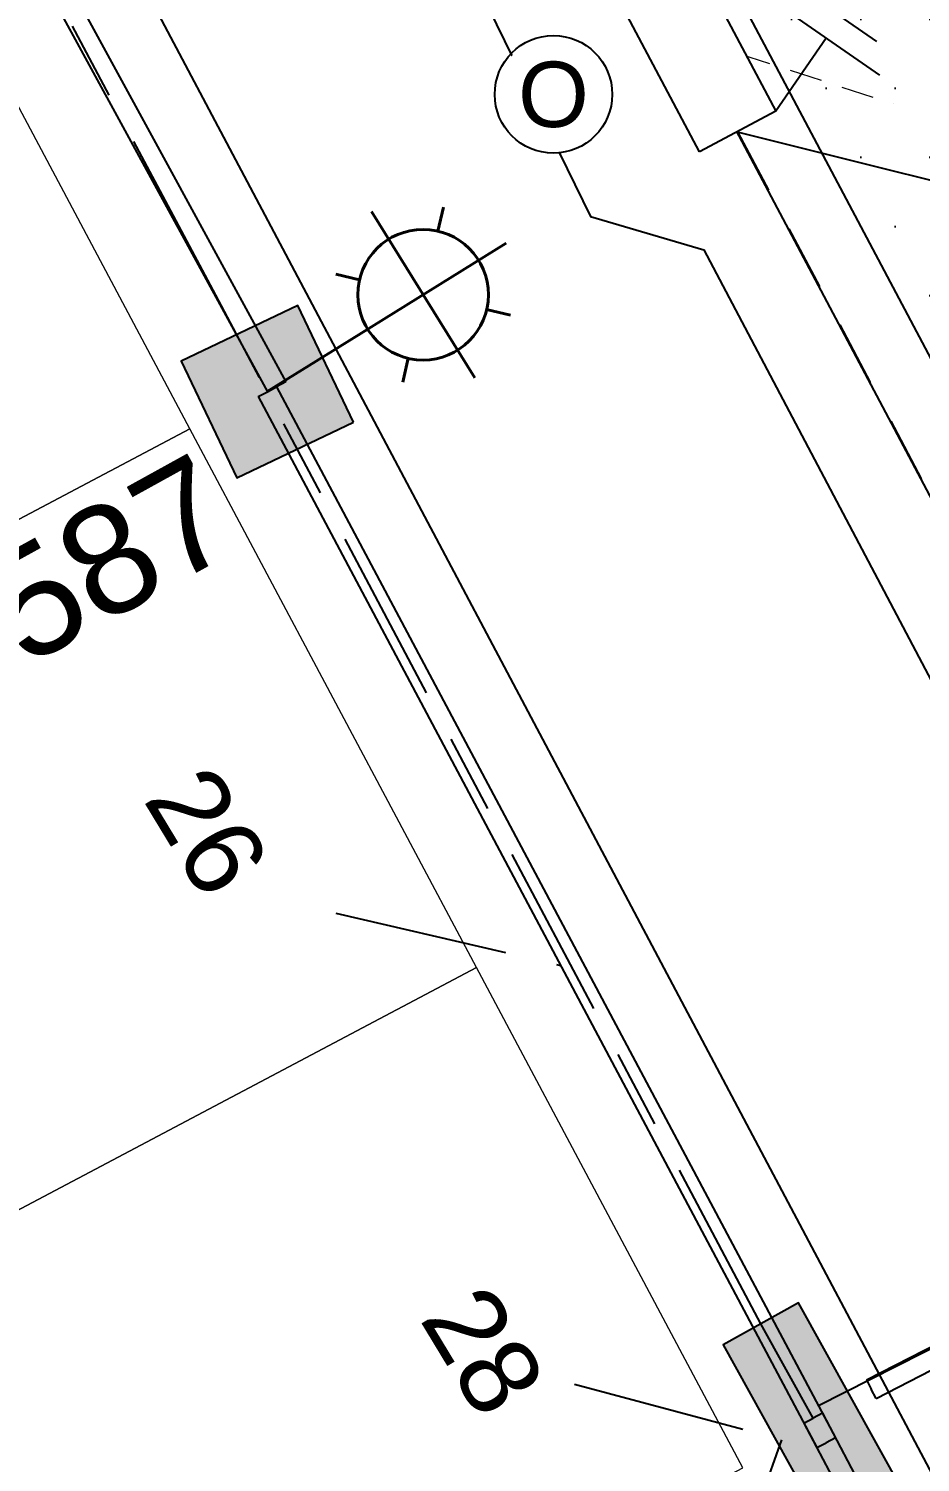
# Model space of a CAD drawing. Header units: metres. Extents: x 303431 to 305438, y 6269401 to 6270518.
# Drawn here: x 303823.62 to 303844.11, y 6269788.58 to 6269821.5 of the extents above; entities that cross this region are included whole.
import ezdxf
from ezdxf.enums import TextEntityAlignment as Align

# ---------------------------------------------------------------- set-up
doc = ezdxf.new("R2010")
doc.units = ezdxf.units.M
doc.linetypes.add('Cable Exist UG', pattern=[8.2, 4, -1.2, 1.8, -1.2])
doc.linetypes.add('Dash', pattern=[5, 3, -2])
doc.layers.get('0').update_dxf_attribs({"color": 6})
for name, color, linetype in [('_User Duct ID', 3, 'Continuous'), ('Duct_SP_EXT', 7, 'Continuous'), ('Equip_SP_SL_EXT', 7, 'Continuous'), ('Mains_LV_EXT', 7, 'Continuous'), ('Mains_LV_NEW_T84', 2, 'Continuous'), ('Notes', 7, 'Continuous'), ('Notes_LV_MISC', 7, 'Continuous'), ('SupportsUG_SP_LV_EXT', 7, 'Continuous'), ('SupportsUG_SP_LV_NEW', 2, 'Continuous'), ('SupportsUG_SP_LV_SL_EXT', 7, 'Continuous'), ('Trench_SP_EXT', 7, 'Continuous'), ('Trench_SP_NEW', 2, 'Continuous')]:
    doc.layers.add(name, color=color, linetype=linetype)
doc.layers.add('_User kerb', color=7, linetype='Continuous', transparency=0.4)
doc.layers.add('Cadastre Land Parcels_SP_EXT', color=9, linetype='Continuous', lineweight=5)
doc.styles.add('COLUMN_LABEL', font='arial.ttf')
doc.styles.add('iecARIAL', font='arial.ttf', dxfattribs={"height": 2})
doc.styles.add('POLE_LABEL', font='arial.ttf')
doc.styles.get("Standard").update_dxf_attribs({"font": 'arial.ttf'})
doc.linetypes.add('Cable 4', pattern='A,5.25,-0.1,["o",Standard,S=2,R=0,X=1.2,Y=-0.7],-4', length=9.35)
doc.linetypes.add('Cable New UG', pattern='A,7,-0.25,["x",Standard,S=2,R=0,X=0.2,Y=-0.8],-2.1', length=9.35)

# ---------------------------------------------------------------- blocks, each defined once
blk = doc.blocks.new('PILLAR_NEW')
at = {"oblique": 10, "flags": 8}
blk.add_attdef('ASSET_NUM', text='', height=1.75, dxfattribs=at).set_placement((2, 4), align=Align.MIDDLE_LEFT)
at = {"flags": 9}
for tag, p in [('STREET_CODE', (1.5, 2)), ('OWNED_BY', (1.5, 1.8)), ('OPERATED_BY', (1.5, 1.6)), ('MAINTAINED_BY', (1.5, 1.4))]:
    blk.add_attdef(tag, text='', height=0.2, dxfattribs=at).set_placement(p, align=Align.MIDDLE_LEFT)
blk.add_wipeout([(-2.475, 0.99), (2.475, 0.99), (2.475, -0.99), (-2.475, -0.99)])
at = {"lineweight": -3}
blk.add_lwpolyline([(-2.475, 0.99), (2.475, 0.99), (2.475, -0.99), (-2.475, -0.99)], close=True, dxfattribs=at)
for tag, flags, p in [('STATE', 9, (1.5, 1.2)), ('SUPPORT_TYPE', 9, (1.5, 1)), ('USAGE', 9, (1.5, 0.8)), ('LEGEND', 9, (1.5, 0.6)), ('PARENT', 9, (1.5, 0.4)), ('SUBURB', 9, (1.5, 0.2)), ('STREETNAME', 9, (1.5, 0)), ('LOCATION', 9, (1.5, -0.2)), ('NOTES', 9, (1.5, -0.4)), ('Z', 1, (1.5, -0.6))]:
    blk.add_attdef(tag, text='', height=0.2, dxfattribs=dict(flags=flags)).set_placement(p, align=Align.MIDDLE_LEFT)
blk = doc.blocks.new('COLUMN_EXT')
blk.add_hatch(color=256).paths.add_polyline_path([(-1.485, 1.485), (-1.485, -1.485), (1.485, -1.485), (1.485, 1.485)])
blk.add_lwpolyline([(-1.485, -1.485), (1.485, -1.485), (1.485, 1.485), (-1.485, 1.485)], close=True)
for tag, height, style, flags, p in [('ASSET_NUM', 2.5, 'COLUMN_LABEL', 8, (2, 2)), ('STRUCTURE_PLANT_NUMBER', 0.2, 'POLE_LABEL', 9, (1.813, 0.031)), ('STREET_CODE', 0.2, 'COLUMN_LABEL', 9, (1.813, -0.2))]:
    blk.add_attdef(tag, text='', height=height, dxfattribs=dict(style=style, flags=flags)).set_placement(p, align=Align.MIDDLE_LEFT)
at = {"flags": 9}
for tag, p in [('COLUMN_TYPE', (1.813, -0.4)), ('OWNED_BY', (1.813, -0.6)), ('STATE', (1.813, -0.8)), ('USAGE', (1.813, -1)), ('LEGEND', (1.813, -1.2)), ('LOCATION', (1.813, -1.4)), ('STREETNAME', (1.813, -1.6)), ('SUBURB', (1.813, -1.8)), ('NOTES', (1.813, -2))]:
    blk.add_attdef(tag, text='', height=0.2, dxfattribs=at).set_placement(p, align=Align.MIDDLE_LEFT)
at = {"flags": 1}
blk.add_attdef('Z', (1.813, -2.351), '', height=0.2, dxfattribs=at)
blk = doc.blocks.new('PILLAR_EXT')
blk.add_hatch(color=256).paths.add_polyline_path([(-2.475, 0.99), (-2.475, -0.99), (2.475, -0.99), (2.475, 0.99)])
blk.add_lwpolyline([(-2.475, -0.99), (2.475, -0.99), (2.475, 0.99), (-2.475, 0.99)], close=True)
at = {"style": 'iecARIAL', "flags": 8}
blk.add_attdef('ASSET_NUM', (1.5, 3.5), '', height=2.5, dxfattribs=at)
for tag, p, flags in [('OWNED_BY', (0, -0.2), 9), ('STATE', (0, -0.4), 9), ('SUPPORT_TYPE', (0, -0.6), 9), ('USAGE', (0, -0.8), 9), ('LEGEND', (0, -1), 9), ('LOCATION', (0, -1.2), 9), ('NOTES', (0, -1.4), 9), ('STREETNAME', (0, -1.8), 9), ('PARENT', (0, -1.6), 9), ('SUBURB', (0, -2), 1)]:
    blk.add_attdef(tag, p, '', height=0.2, dxfattribs=dict(flags=flags))
blk = doc.blocks.new('SL_LANTERN_EXT')
at = {"lineweight": 40}
for p, q in [((0, 1.968), (0, 6.468)), ((-1.459, 5.676), (-1.061, 5.278)), ((1.458, 5.676), (1.06, 5.278)), ((-2.25, 4.218), (2.25, 4.218)), ((-1.459, 2.759), (-1.061, 3.157)), ((1.458, 2.759), (1.06, 3.157)), ((0, 0), (0, 2.721))]:
    blk.add_line(p, q, dxfattribs=at)
blk.add_circle((0, 4.218), 1.5, dxfattribs=at)
at = {"style": 'iecARIAL', "flags": 9}
blk.add_attdef('ASSET_NUM', (1.5, 1.5), '', height=2.5, dxfattribs=at)
for tag, p, height, flags in [('CONSTRUCTED_VOLTAGE', (0.981, -0.653), 0.2, 9), ('CONTROL_TYPE', (0.981, -0.853), 0.2, 9), ('LANTERN_PURPOSE', (0.981, -1.053), 0.2, 9), ('LNUMBER', (2.181, -3.253), 2.5, 8), ('LANTERN_TYPE', (0.981, -1.253), 0.2, 9), ('NO_PHASES', (0.981, -1.453), 0.2, 9), ('OPERATING_VOLTAGE', (0.981, -1.653), 0.2, 9), ('ORIENTATION', (0.981, -1.853), 0.2, 9), ('OWNED_BY', (0.981, -2.053), 0.2, 9), ('STATE', (0.981, -2.253), 0.2, 9), ('USAGE', (0.981, -2.453), 0.2, 9), ('CEXIST', (0.981, -2.653), 0.2, 9), ('CNEW', (0.981, -2.853), 0.2, 9), ('CNUMBER', (0.981, -3.053), 0.2, 9), ('CREMOVE', (0.981, -3.253), 0.2, 9), ('CREPLACE', (0.981, -3.453), 0.2, 9), ('LKINGHEIGHT', (0.981, -3.653), 0.2, 9), ('LBRACKET', (0.981, -3.853), 0.2, 9), ('LBRACKETVOCAB', (0.981, -4.053), 0.2, 9), ('LCATEGORY', (0.981, -4.253), 0.2, 9), ('LCHARGE1', (0.981, -4.453), 0.2, 9), ('LCHARGE1PERCENT', (0.981, -4.653), 0.2, 9), ('LCHARGE2', (0.981, -4.853), 0.2, 9), ('LCHARGE2PERCENT', (0.981, -5.053), 0.2, 9), ('LCHARGE3', (0.981, -5.253), 0.2, 9), ('LCHARGE3PERCENT', (0.981, -5.453), 0.2, 9), ('LEXIST', (0.981, -5.653), 0.2, 9), ('LLAMP', (0.981, -5.853), 0.2, 9), ('LLAMPVOCAB', (0.981, -6.053), 0.2, 9), ('LMAST', (0.981, -6.253), 0.2, 9), ('LMASTVOCAB', (0.981, -6.453), 0.2, 9), ('LNEW', (0.981, -6.653), 0.2, 9), ('LANTNUMBER', (0.981, -6.853), 0.2, 9), ('LOUTREACH', (0.981, -7.253), 0.2, 9), ('LOUTREACHVOCAB', (0.981, -7.453), 0.2, 9), ('LRATECODE', (0.981, -7.653), 0.2, 9), ('LREMOVE', (0.981, -7.853), 0.2, 9), ('LREPLACE', (0.981, -8.053), 0.2, 9), ('LTYPE', (0.981, -8.253), 0.2, 9), ('LTYPEVOCAB', (0.981, -8.453), 0.2, 9), ('LEGEND', (0.981, -8.653), 0.2, 9), ('LOCATION', (0.981, -8.853), 0.2, 9), ('NOTES', (0.981, -9.053), 0.2, 9), ('STREETNAME', (0.981, -9.253), 0.2, 9), ('SUBURB', (0.981, -9.453), 0.2, 1)]:
    blk.add_attdef(tag, p, '', height=height, dxfattribs=dict(flags=flags))
blk = doc.blocks.new('DUCT_INDICATOR')
at = {"flags": 1}
blk.add_attdef('Z', (0, 0), '', height=0.2, dxfattribs=at)
at = {"color": 7, "linetype": 'Cable Exist UG'}
blk.add_wipeout([(-0.507, 2.158), (-0.038, 2.222), (0.576, 2.175), (1.413, 1.692), (2.006, 1.018), (2.19, 0.012), (1.98, -1.069), (1.157, -1.93), (0.249, -2.174), (-0.433, -2.146), (-1.151, -1.856), (-1.682, -1.494), (-1.992, -0.81), (-2.186, 0.056), (-1.971, 1.086), (-1.068, 1.981), (-0.874, 2.073)], dxfattribs=at)
blk.add_circle((0, 0), 2.25)
blk.add_attdef('CODE', text='', height=1.8).set_placement((0, 0), align=Align.MIDDLE_CENTER)
blk = doc.blocks.new('Earth')
for p, q in [((0, -2.044), (0, 0)), ((-1.5, -2.044), (1.5, -2.044)), ((-1, -2.644), (1, -2.644)), ((-0.25, -3.244), (0.25, -3.244))]:
    blk.add_line(p, q)

msp = doc.modelspace()

# ---------------------------------------------------------------- hatches: boundary and pattern name
at = {"layer": 'Notes', "linetype": 'Cable Exist UG'}
h = msp.add_hatch(dxfattribs=at)
h.set_pattern_fill('DOTS')
h.paths.add_polyline_path([(303849.00182, 6269826.72749), (303840.07357, 6269822.02984), (303850.83759, 6269801.85045), (303857.51906, 6269799.77598), (303861.9546, 6269802.10976)])
h.paths.add_polyline_path([(303850.27876, 6269809.27946), (303855.23057, 6269812.02429), (303853.23246, 6269815.62896), (303848.28066, 6269812.88413)], flags=24)
h.paths.add_polyline_path([(303859.06041, 6269813.92304), (303864.01221, 6269816.66787), (303862.01411, 6269820.27254), (303857.0623, 6269817.52771)], flags=24)

# ---------------------------------------------------------------- linework, layer by layer
at = {"layer": '_User kerb', "transparency": 33554585}
msp.add_lwpolyline([(303783.08316, 6269728.67339), (303732.98048, 6269823.07846, -0.41515088), (303736.71574, 6269835.19314), (303793.54, 6269865.11832, -0.41337235), (303805.61735, 6269861.39241), (303855.72813, 6269766.9019)], format="xyb", dxfattribs=at)
at = {"layer": 'Cadastre Land Parcels_SP_EXT', "linetype": 'Continuous'}
for points in [[(303827.32468, 6269812.31079), (303821.20747, 6269823.79766), (303788.37159, 6269806.43597), (303794.4888, 6269794.94919), (303827.32468, 6269812.31079)], [(303827.32468, 6269812.31079), (303821.20747, 6269823.79766), (303788.37159, 6269806.43597), (303794.4888, 6269794.94919), (303827.32468, 6269812.31079)], [(303833.91138, 6269799.93954), (303827.32468, 6269812.31079), (303794.4888, 6269794.94919), (303801.07806, 6269782.57989), (303833.91138, 6269799.93954)], [(303833.91138, 6269799.93954), (303827.32468, 6269812.31079), (303794.4888, 6269794.94919), (303801.07806, 6269782.57989), (303833.91138, 6269799.93954)], [(303840.02771, 6269788.45268), (303833.91138, 6269799.93954), (303801.07806, 6269782.57989), (303807.19607, 6269771.09214), (303840.02771, 6269788.45268)], [(303840.02771, 6269788.45268), (303833.91138, 6269799.93954), (303801.07806, 6269782.57989), (303807.19607, 6269771.09214), (303840.02771, 6269788.45268)]]:
    msp.add_lwpolyline(points, close=True, dxfattribs=at)
at = {"layer": 'Duct_SP_EXT'}
for p, q in [((303816.50892, 6269836.25677), (303829.10447, 6269813.16311)), ((303816.93032, 6269836.4866), (303829.52587, 6269813.39295)), ((303828.8914, 6269813.0526), (303829.10329, 6269813.16531)), ((303829.31517, 6269813.27803), (303829.10329, 6269813.16531)), ((303829.10447, 6269813.16311), (303829.31517, 6269813.27803)), ((303829.52587, 6269813.39295), (303829.31517, 6269813.27803)), ((303829.31517, 6269813.27803), (303842.15597, 6269789.13945)), ((303828.8914, 6269813.0526), (303841.7322, 6269788.91402)), ((303842.87264, 6269790.46757), (303851.04868, 6269794.6814)), ((303843.09254, 6269790.0409), (303851.26858, 6269794.25474)), ((303842.87264, 6269790.46757), (303842.98259, 6269790.25424)), ((303843.09254, 6269790.0409), (303842.98259, 6269790.25424)), ((303841.4331, 6269789.47974), (303841.64528, 6269789.59191)), ((303841.4331, 6269789.47974), (303853.71942, 6269766.24067)), ((303841.85745, 6269789.70409), (303841.64528, 6269789.59191)), ((303841.85745, 6269789.70409), (303854.14377, 6269766.46502)), ((303842.15597, 6269789.13945), (303841.94408, 6269789.02673)), ((303841.7322, 6269788.91402), (303841.94408, 6269789.02673))]:
    msp.add_line(p, q, dxfattribs=at)
at = {"layer": 'Mains_LV_EXT', "linetype": 'Cable Exist UG'}
msp.add_lwpolyline([(303841.64528, 6269789.59191), (303840.44519, 6269791.75645), (303840.44519, 6269791.75645), (303827.91861, 6269815.38643), (303827.91861, 6269815.38643), (303827.91861, 6269815.38643), (303827.91861, 6269815.38643), (303822.86011, 6269824.8653), (303816.71962, 6269836.37169)], dxfattribs=at)
msp.add_lwpolyline([(303841.64528, 6269789.59191), (303840.44519, 6269791.75645), (303840.44519, 6269791.75645), (303827.91861, 6269815.38643), (303827.91861, 6269815.38643), (303827.91861, 6269815.38643), (303827.91861, 6269815.38643), (303822.86011, 6269824.8653), (303816.71962, 6269836.37169)], dxfattribs=at)
at = {"layer": 'Mains_LV_NEW_T84', "color": 170, "linetype": 'Cable New UG', "ltscale": 0.75, "flags": 128}
for points in [[(303838.73799, 6269821.32173), (303835.32977, 6269828.11358), (303832.03549, 6269826.37738), (303836.53219, 6269817.18947), (303839.13606, 6269816.42723), (303850.75831, 6269794.42049), (303841.76582, 6269789.87287)], [(303864.92268, 6269805.06893), (303864.07917, 6269801.53266), (303857.66766, 6269798.1592), (303849.70899, 6269800.63022), (303838.73799, 6269821.32173)]]:
    msp.add_lwpolyline(points, dxfattribs=at)
at = {"layer": 'Mains_LV_NEW_T84', "color": 150, "linetype": 'Cable 4', "ltscale": 0.5}
msp.add_lwpolyline([(303839.89739, 6269819.13509), (303847.68811, 6269817.19366), (303854.53167, 6269804.12391)], dxfattribs=at)
at = {"layer": 'Notes'}
msp.add_lwpolyline([(303850.74449, 6269801.87936), (303830.78799, 6269839.51765), (303978.32959, 6269917.14761)], dxfattribs=at)
at = {"layer": 'Trench_SP_EXT', "linetype": 'Cable Exist UG'}
for points in [[(303830.68059, 6269801.19133), (303835.84037, 6269799.98968)], [(303836.16524, 6269790.37557), (303840.92152, 6269789.09447), (303839.34387, 6269784.69259)]]:
    msp.add_lwpolyline(points, dxfattribs=at)
at = {"layer": 'Trench_SP_NEW', "color": 200, "linetype": 'Dash', "lineweight": 9, "ltscale": 0.25}
for q in [(303840.28191, 6269826.07739), (303843.49365, 6269819.7778)]:
    msp.add_line((303838.73799, 6269821.32173), q, dxfattribs=at)
at = {"layer": 'Trench_SP_NEW', "color": 160, "linetype": 'Dash', "ltscale": 0.5, "flags": 128}
msp.add_lwpolyline([(303838.74797, 6269821.32785), (303849.70856, 6269800.63036), (303857.66766, 6269798.1592), (303919.04403, 6269830.45277), (303921.51163, 6269838.40043, -0.03126247), (303911.74079, 6269859.54521, -0.03126247)], format="xyb", dxfattribs=at)

# ---------------------------------------------------------------- block references
at = {"layer": 'Equip_SP_SL_EXT', "rotation": 301.8597033840767}
msp.add_blockref('SL_LANTERN_EXT', (303829.10015, 6269813.16709), dxfattribs=at)
at = {"layer": 'Notes_LV_MISC', "rotation": 145.3742729978044}
msp.add_blockref('Earth', (303840.78503, 6269819.60573), dxfattribs=at)
at = {"layer": 'SupportsUG_SP_LV_EXT'}
ref = msp.add_blockref('PILLAR_EXT', (303841.64529, 6269789.59188), dxfattribs=dict(at, rotation=119.0052043807385))
ref.add_attrib('ASSET_NUM', '131412', dxfattribs={"layer": '0', "height": 2.5, "rotation": 28.932992, "style": 'iecARIAL'}).set_placement((303839.46874, 6269787.31656), align=Align.MIDDLE_RIGHT)
ref = msp.add_blockref('PILLAR_EXT', (303841.64531, 6269789.5919), dxfattribs=dict(at, rotation=119.0052043807385))
ref.add_attrib('ASSET_NUM', '131412', dxfattribs={"layer": '0', "height": 2.5, "rotation": 28.932992, "style": 'iecARIAL'}).set_placement((303839.46876, 6269787.31658), align=Align.MIDDLE_RIGHT)
at = {"layer": 'SupportsUG_SP_LV_SL_EXT'}
ref = msp.add_blockref('COLUMN_EXT', (303829.10328, 6269813.16541), dxfattribs=dict(at, rotation=115.477294519147))
ref.add_attrib('ASSET_NUM', '899587', dxfattribs={"layer": '0', "height": 2.5, "rotation": 28.911666, "style": 'COLUMN_LABEL'}).set_placement((303828.02024, 6269810.73768), align=Align.MIDDLE_RIGHT)

# ---------------------------------------------------------------- texts
at = {"layer": 'Cadastre Land Parcels_SP_EXT'}
for s, rotation, p in [('26', 301.207698, (303826.22877, 6269803.80439)), ('26', 301.207698, (303826.22877, 6269803.80439)), ('28', 301.209919, (303832.58037, 6269791.87536)), ('28', 301.209919, (303832.58037, 6269791.87536))]:
    msp.add_text(s, height=1.8, rotation=rotation, dxfattribs=at).set_placement(p)

# ---------------------------------------------------------------- next in the draw order: block references
at = {"layer": '_User Duct ID'}
ref = msp.add_blockref('DUCT_INDICATOR', (303835.67824, 6269819.99577), dxfattribs=dict(at, xscale=0.6, yscale=0.6, zscale=0.8, rotation=180))
ref.add_attrib('CODE', 'O', dxfattribs={"layer": '0', "height": 1.5, "rotation": 180, "text_generation_flag": 6}).set_placement((303835.67824, 6269819.99577), align=Align.MIDDLE_CENTER)

# ---------------------------------------------------------------- next in the draw order: block references
at = {"layer": 'SupportsUG_SP_LV_NEW'}
ref = msp.add_blockref('PILLAR_NEW', (303838.75097, 6269821.32862), dxfattribs=dict(at, rotation=117.9333333319652))
ref.add_attrib('ASSET_NUM', 'S149911', dxfattribs={"layer": '0', "height": 1.75, "rotation": 117.933333, "oblique": 10, "text_generation_flag": 6}).set_placement((303836.1297, 6269835.57596), align=Align.MIDDLE_LEFT)

doc.saveas('drawing.dxf')
